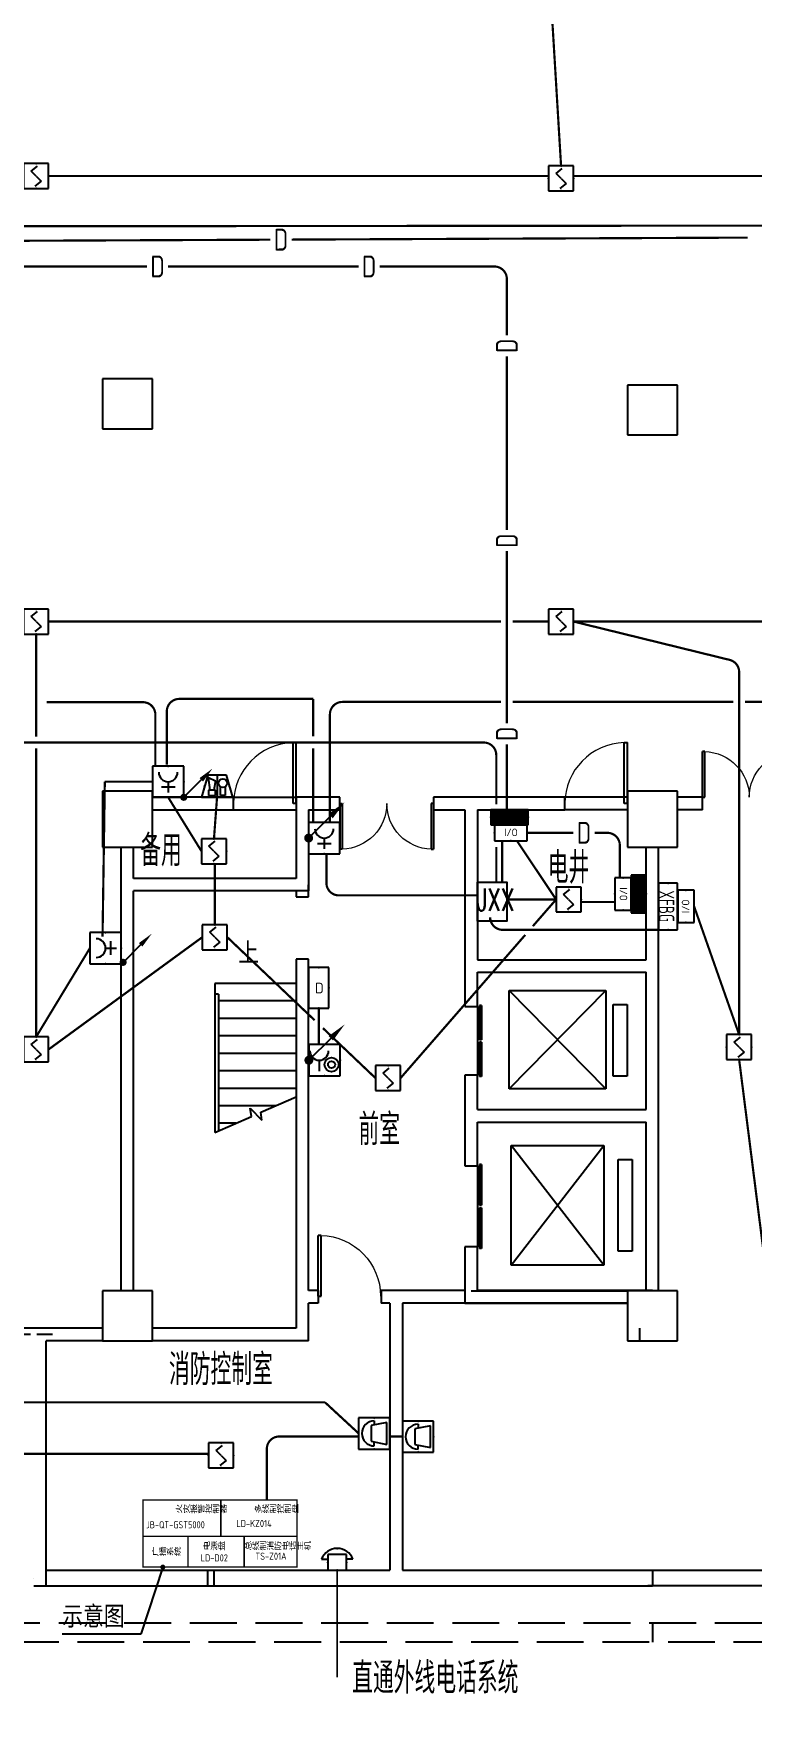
# Model space of a CAD drawing. Extents: x 2166032 to 5302137, y 581493 to 2416206.
# Drawn here: x 2607165 to 2618663, y 1257369 to 1284341 of the extents above; entities that cross this region are included whole.
import ezdxf
from ezdxf.enums import TextEntityAlignment as Align

# ---------------------------------------------------------------- set-up
doc = ezdxf.new("R2010")
doc.units = 0
doc.header["$LTSCALE"] = 1000
doc.header["$MEASUREMENT"] = 0
doc.linetypes.add('CENTER2', pattern=[1.1400000000000001, 0.75, -0.13, 0.13, -0.13])
doc.linetypes.add('DASH', pattern=[0.35, 0.25, -0.1])
for name, color, linetype in [('COLUMN', 2, 'Continuous'), ('DIM_SYMB', 3, 'Continuous'), ('DOTLN', 2, 'Continuous'), ('EQUIP-消防', 3, 'Continuous'), ('EQUIP-箱柜', 3, 'Continuous'), ('EQUIP-通讯', 3, 'Continuous'), ('LWIRE', 4, 'Continuous'), ('PUB_TEXT', 7, 'Continuous'), ('SIG_TEXT', 7, 'Continuous'), ('STAIR', 8, 'Continuous'), ('TEL_LEAD', 3, 'Continuous'), ('TEL_TEXT', 7, 'Continuous'), ('WALL', 8, 'Continuous'), ('WINDOW', 8, 'Continuous'), ('WIRE-控制', 4, 'TG_F'), ('WIRE-消防', 4, 'Continuous'), ('WIRE-照明', 1, 'Continuous'), ('WIRE-电源', 10, 'Continuous'), ('WIRE-电话', 4, 'CENTER2'), ('地沟', 8, 'Continuous')]:
    doc.layers.add(name, color=color, linetype=linetype)
doc.styles.add('_TCH_DIM', font='tssdeng.shx', dxfattribs={"bigfont": 'tssdchn.shx'})
doc.styles.add('_TCH_LABEL', font='!tssdeng.shx', dxfattribs={"bigfont": '!tssdchn.shx'})
doc.styles.add('_TEL_DIM', font='@tssdeng.shx', dxfattribs={"width": 0.8, "height": 3.5, "bigfont": '!tssdchn.shx'})
doc.styles.add('HZDX', font='ROMANS', dxfattribs={"bigfont": 'HZDX'})
doc.styles.get("Standard").update_dxf_attribs({"font": 'tssdeng.shx', "bigfont": 'tssdchn.shx'})
doc.styles.add('TG_LINETYPE', font='SIMPLEX', dxfattribs={"width": 0.8, "height": 3, "bigfont": 'HZTXT'})
doc.styles.add('TG_LINETYPE_THUND', font='SIMPLEX', dxfattribs={"width": 0.8, "height": 5.5, "bigfont": 'HZTXT'})
doc.styles.add('TSSD_REIN', font='tssdeng.shx', dxfattribs={"width": 0.7, "bigfont": 'tssdchn.shx'})
doc.linetypes.add('TG_F', pattern='A,2,-0.3,["F",TG_LINETYPE,S=0.1,R=0,X=-0.23,Y=-0.15],0', length=2.3)
doc.linetypes.add('TG_×', pattern='A,2,0,["×",TG_LINETYPE_THUND,S=0.1,R=0,X=-0.23,Y=-0.21],0', length=2)

# ---------------------------------------------------------------- blocks, each defined once
blk = doc.blocks.new('$DorLib2D$00000001')
for p, q in [((0.45, 0.9750000000000001), (0.5000000000000002, 0.9750000000000001)), ((0.45, 0), (0.45, 0.9750000000000001)), ((0.5, 0), (0.5, 0.9750000000000001)), ((0.5, 0), (0.45, 0))]:
    blk.add_line(p, q)
at = {"lineweight": 13}
blk.add_arc((0.475, 0), 0.975, 91.4692835813538, 180, dxfattribs=at)
blk = doc.blocks.new('*X38')
at = {"color": 0}
for p, q in [((-250, 32.84271247461896), (-82.84271247461896, 200)), ((-250, 68.19805153394634), (-118.1980515339463, 200)), ((-250, 103.5533905932737), (-153.5533905932737, 200)), ((-250, 138.9087296526011), (-188.9087296526011, 200)), ((-250, 174.2640687119285), (-224.2640687119285, 200)), ((-247.4873734152916, 0), (-47.48737341529158, 200)), ((-212.1320343559642, 0), (-12.13203435596424, 200)), ((-176.7766952966369, 0), (23.22330470336314, 200)), ((-141.4213562373095, 0), (58.57864376269053, 200)), ((-106.0660171779821, 0), (93.93398282201788, 200)), ((-70.71067811865474, 0), (129.2893218813453, 200)), ((-35.35533905932737, 0), (164.6446609406726, 200)), ((0, 0), (200, 200)), ((35.35533905932737, 0), (235.3553390593274, 200)), ((70.71067811865474, 0), (250, 179.2893218813453)), ((106.0660171779821, 0), (250, 143.9339828220179)), ((141.4213562373095, 0), (250, 108.5786437626905)), ((176.7766952966369, 0), (250, 73.22330470336315)), ((212.1320343559642, 0), (250, 37.86796564403577)), ((247.4873734152916, 0), (250, 2.512626584708425))]:
    blk.add_line(p, q, dxfattribs=at)
blk = doc.blocks.new('$equip$00001421')
for p, q in [((0.75, 0.5999999999985448), (-0.75, 0.5999999999985448)), ((-0.75, 0.5999999999985448), (-0.75, 0)), ((-0.75, 0), (0.75, 0)), ((0.75, 0), (0.75, 0.5999999999985448))]:
    blk.add_line(p, q)
at = {"const_width": 0.6000000000000001}
blk.add_lwpolyline([(-0.75, 0.2999999999992724), (0.75, 0.2999999999992724)], dxfattribs=at)
for p in [(-0.75, 0.2999999999992724), (0, 0.5999999999985448), (0, 0), (0.75, 0.2999999999992724)]:
    blk.add_point(p)
at = {"xscale": 0.00300000000061118, "yscale": 0.00300000000061118, "zscale": 0.003}
blk.add_blockref('*X38', (0, 0), dxfattribs=at)
at = {"style": '_TCH_LABEL', "flags": 9}
blk.add_attdef('A', (0, 0), '', height=2e-05, dxfattribs=at)
blk = doc.blocks.new('$equip$00001700')
for p, q in [((-0.5, 0.5), (-0.5, -0.5)), ((0.5, 0.5), (-0.5, 0.5)), ((-0.2000000000007276, 0.2000000000007276), (0.0499999999992724, 0.4000000000014552)), ((0, 0), (-0.2000000000007276, 0.2000000000007276)), ((0, 0), (0.2000000000007276, -0.2000000000007276)), ((0.5, -0.5), (0.5, 0.5)), ((-0.5, -0.5), (0.5, -0.5)), ((0.2000000000007276, -0.2000000000007276), (-0.0499999999992724, -0.4000000000014552))]:
    blk.add_line(p, q)
for p in [(-0.5, 0), (0, 0.5), (0.5, 0), (0, -0.5)]:
    blk.add_point(p)
at = {"flags": 1}
for tag, height, p in [('A', 2e-05, (0, 0)), ('B', 0.4, (0.750185953140317, -0.2038366661163309))]:
    blk.add_attdef(tag, text='', height=height, dxfattribs=at).set_placement(p, align=Align.MIDDLE_CENTER)
blk = doc.blocks.new('$equip$00001926')
for p, q in [((0.6500000000014552, 0.6500000000014552), (-0.6500000000014552, 0.6500000000014552)), ((-0.6500000000014552, 0.6500000000014552), (-0.6500000000014552, 0)), ((-0.6500000000014552, 0), (0.6500000000014552, 0)), ((0.6500000000014552, 0), (0.6500000000014552, 0.6500000000014552))]:
    blk.add_line(p, q)
for p in [(-0.6500000000014552, 0.3250000000007276), (0, 0.6500000000014552), (0, 0), (0.6500000000014552, 0.3250000000007276)]:
    blk.add_point(p)
at = {"color": 7, "style": '_TEL_DIM'}
blk.add_attdef('$TEXT$', text='', height=0.3, dxfattribs=at).set_placement((0.006237997877178714, 0.3429758970196417), align=Align.MIDDLE_CENTER)
at = {"color": 7, "style": '_TEL_DIM', "flags": 1}
blk.add_attdef('A', text='', height=2e-05, dxfattribs=at).set_placement((0, 0), align=Align.MIDDLE_CENTER)
blk = doc.blocks.new('$equip$00001943')
for p, q in [((-0.3000000000029104, 0.3500000000003638), (-0.5, -0.3500000000003638)), ((0.3000000000029104, 0.3500000000003638), (-0.3000000000029104, 0.3500000000003638)), ((-0.2198002911900403, -0.124442606987941), (-0.2698002911856747, 0.2755573930135142)), ((-0.2698002911856747, 0.2755573930135142), (-0.04980029119178653, 0.1755573930113314)), ((-0.04980029119178653, 0.1755573930113314), (-0.09980029118742095, -0.124442606987941)), ((0, 0.3500000000003638), (0, -0.3500000000003638)), ((0.5, -0.3500000000003638), (0.3000000000029104, 0.3500000000003638)), ((-0.5, -0.3500000000003638), (0.5, -0.3500000000003638)), ((-0.2698002911856747, -0.124442606987941), (-0.2698002911856747, -0.2944426069898327)), ((-0.04980029119178653, -0.124442606987941), (-0.2698002911856747, -0.124442606987941)), ((-0.2698002911856747, -0.2944426069898327), (-0.04980029119178653, -0.2944426069898327)), ((-0.04980029119178653, -0.2944426069898327), (-0.04980029119178653, -0.124442606987941)), ((0.1123692803666927, -0.2979365344381222), (0.1123692803666927, -0.01289839412311267)), ((0.2623692803754238, -0.2979365344381222), (0.1123692803666927, -0.2979365344381222)), ((0.2623692803754238, -0.01289839412311267), (0.2623692803754238, -0.2979365344381222))]:
    blk.add_line(p, q)
blk.add_circle((0.1873692803710583, 0.102063465563333), 0.1385381303650811)
for p in [(-0.4000000000014552, 0), (0, 0.3500000000003638), (0, -0.3500000000003638), (0.4035681836685399, -0.01248864284298179)]:
    blk.add_point(p)
at = {"layer": 'TEL_TEXT', "style": '_TEL_DIM', "flags": 1}
blk.add_attdef('A', text='', height=2e-05, dxfattribs=at).set_placement((0, 0), align=Align.MIDDLE_CENTER)
blk = doc.blocks.new('$equip$00001862')
for p, q in [((-0.5, 0.3499999999985448), (-0.2999999999992724, 0.3499999999985448)), ((0.2999999999992724, 0.5), (-0.2999999999992724, 0.5)), ((-0.2999999999992724, 0.5), (-0.2999999999992724, 0)), ((-0.2999999999992724, 0), (0.2999999999992724, 0)), ((0.2999999999992724, 0), (0.2999999999992724, 0.5)), ((0.5, 0.3499999999985448), (0.2999999999992724, 0.3499999999985448))]:
    blk.add_line(p, q)
blk.add_arc((0, 0.1678571428565192), 0.5321428571429636, 20.01595960292884, 159.9840403970711)
for p in [(0, 0.7000000000007276), (-0.2999999999992724, 0.25), (0, 0), (0.2999999999992724, 0.25)]:
    blk.add_point(p)
at = {"style": '_TCH_LABEL', "flags": 9}
blk.add_attdef('A', (0, 0), '', height=2e-05, dxfattribs=at)
blk = doc.blocks.new('$equip$00001712')
for p, q in [((-0.5, 1), (-0.5, 0)), ((0.5, 1), (-0.5, 1)), ((0.5, 0), (0.5, 1)), ((-0.5, 0), (0.5, 0)), ((-0.2185336870934407, 0.3306395092604362), (0.2221149462566245, 0.3306395092604362)), ((0, 0.5), (0, 0.1500000000014552))]:
    blk.add_line(p, q)
blk.add_arc((0, 0.7999999999992724), 0.3, 180, 0)
for p in [(0, 1), (-0.5, 0.5), (0, 0), (0.5, 0.5)]:
    blk.add_point(p)
at = {"flags": 1}
for tag, height, p in [('A', 2e-05, (0, 0)), ('B', 0.4, (0.7264723398748174, 0.3015601165698172))]:
    blk.add_attdef(tag, text='', height=height, dxfattribs=at).set_placement(p, align=Align.MIDDLE_CENTER)
blk = doc.blocks.new('$equip$00001711')
for p, q in [((-0.5, 1), (-0.5, 0)), ((0.5, 1), (-0.5, 1)), ((0.5, 0), (0.5, 1)), ((-0.5, 0), (0.5, 0)), ((-0.1694679645588621, 0.5), (-0.1694679645588621, 0.1500000000014552))]:
    blk.add_line(p, q)
for radius in [0.2257869255266924, 0.1128934627633425]:
    blk.add_circle((0.2267693821850116, 0.3601542088617862), radius)
blk.add_arc((-0.1694679645588621, 0.7999999999992724), 0.3, 180, 0)
for p in [(0, 1), (-0.5, 0.5), (0, 0), (0.5, 0.5)]:
    blk.add_point(p)
at = {"flags": 1}
for tag, height, p in [('A', 2e-05, (0, 0)), ('B', 0.4, (0.7594535754387834, 0.3090377141579665))]:
    blk.add_attdef(tag, text='', height=height, dxfattribs=at).set_placement(p, align=Align.MIDDLE_CENTER)
blk = doc.blocks.new('$equip$00001931')
for p, q in [((0.6500000000014552, 0.6500000000014552), (-0.6500000000014552, 0.6500000000014552)), ((-0.6500000000014552, 0.6500000000014552), (-0.6500000000014552, 0)), ((0.6500000000014552, 0), (0.6500000000014552, 0.6500000000014552)), ((-0.6500000000014552, 0), (0.6500000000014552, 0))]:
    blk.add_line(p, q)
for p in [(0, 0.6500000000014552), (-0.6500000000014552, 0.3250000000007276), (0, 0), (0.6500000000014552, 0.3250000000007276)]:
    blk.add_point(p)
at = {"color": 7, "style": '_TEL_DIM'}
blk.add_attdef('$TEXT$', text='', height=0.34, dxfattribs=at).set_placement((0.006237997877178714, 0.3429758970196417), align=Align.MIDDLE_CENTER)
at = {"color": 7, "style": '_TEL_DIM', "flags": 1}
blk.add_attdef('A', text='', height=2e-05, dxfattribs=at).set_placement((0, 0), align=Align.MIDDLE_CENTER)
blk = doc.blocks.new('$equip$00001714')
for p, q in [((0.5, 1), (-0.5, 1)), ((-0.5, 1), (-0.5, 0)), ((-0.25, 0.5999999999985448), (-0.3499999999985448, 0.09999999999854481)), ((0.25, 0.5999999999985448), (-0.25, 0.5999999999985448)), ((0.3499999999985448, 0.09999999999854481), (0.25, 0.5999999999985448)), ((0.5, 0), (0.5, 1)), ((-0.5, 0), (0.5, 0)), ((-0.4000000000014552, 0.5), (-0.2700000000040745, 0.5)), ((-0.3499999999985448, 0.09999999999854481), (0.3499999999985448, 0.09999999999854481)), ((0.4000000000014552, 0.5), (0.2700000000040745, 0.5))]:
    blk.add_line(p, q)
blk.add_arc((0, 0.5), 0.4, 0, 180)
for p in [(0, 1), (-0.5, 0.5), (0, 0), (0.5, 0.5)]:
    blk.add_point(p)
at = {"flags": 1}
for tag, height, p in [('A', 2e-05, (0, 0)), ('B', 0.4, (0.787607087610013, 0.3003721651421074))]:
    blk.add_attdef(tag, text='', height=height, dxfattribs=at).set_placement(p, align=Align.MIDDLE_CENTER)
blk = doc.blocks.new('$TelecSys$00000079')
for p, q in [((0.7000000000007276, 0.7000000000007276), (0, 0)), ((0.1041666666678793, 0.1041666666660603), (0.1041666666678793, 0.1041666666660603)), ((-0.1041666666678793, -0.1041666666660603), (-0.1041666666678793, -0.1041666666660603))]:
    blk.add_line(p, q)
at = {"const_width": 0.1425}
blk.add_lwpolyline([(-0.07125000000087311, 0, 1), (0.07125000000087311, 0, 1)], format="xyb", close=True, dxfattribs=at)
blk.add_solid([(0.6300000000010186, 0.7700000000004366), (0.7700000000004366, 0.6299999999991996), (1.150000000001455, 1.149999999999636)])
at = {"width": 0.8, "flags": 9}
blk.add_attdef('A', (0, 0), '', height=2e-05, dxfattribs=at)
blk = doc.blocks.new('$equip$00001413')
for p, q in [((0.75, 0.5999999999985448), (-0.75, 0.5999999999985448)), ((-0.75, 0.5999999999985448), (-0.75, 0)), ((0.75, 0), (0.75, 0.5999999999985448)), ((-0.75, 0), (0.75, 0))]:
    blk.add_line(p, q)
for p in [(0, 0.5999999999985448), (-0.75, 0.2999999999992724), (0, 0), (0.75, 0.2999999999992724)]:
    blk.add_point(p)
at = {"style": '_TCH_LABEL', "flags": 9}
blk.add_attdef('A', (0, 0), '', height=2e-05, dxfattribs=at)
blk = doc.blocks.new('$TCHSYS$LDOR22D')
for p, q in [((-0.5166666666663637, 0.8332552583810156), (-0.01666666666671013, 0.8332552583810156)), ((-0.5166666666663637, 0.8332552583810156), (-0.5166666666663637, 0.6666666666662593)), ((-0.01666666666671013, 0.8332552583810156), (-0.01666666666671013, 0.6666666666662593)), ((0.01666666666660888, 0.8332552583810156), (0.01666666666660888, 0.6666666666662593)), ((0.01666666666660888, 0.8332552583810156), (0.5166666666662572, 0.8332552583810156)), ((0.5166666666662572, 0.8332552583810156), (0.5166666666662572, 0.6666666666662593)), ((-0.5166666666663637, 0.6666666666662593), (-0.01666666666671013, 0.6666666666662593)), ((0.01666666666660888, 0.6666666666662593), (0.5166666666662572, 0.6666666666662593)), ((-0.5000000000000071, 0.4999999999999858), (0.5000000000000373, 0.4999999999999858))]:
    blk.add_line(p, q)
blk = doc.blocks.new('$DorLib2D$00000002')
for p, q in [((-0.5, -5.684341886080802e-17), (-0.5000000000000007, 0.4875)), ((-0.4750000000000007, 0.4875), (-0.5000000000000007, 0.4875)), ((-0.475, -2.842170943040401e-17), (-0.4750000000000007, 0.4875)), ((0.475, -2.842170943040401e-17), (0.4750000000000007, 0.4875)), ((0.4750000000000007, 0.4875), (0.5000000000000007, 0.4875)), ((0.5, -5.684341886080802e-17), (0.5000000000000007, 0.4875)), ((-0.5, -5.684341886080802e-17), (-0.475, -2.842170943040401e-17)), ((0.5, -5.684341886080802e-17), (0.475, -2.842170943040401e-17))]:
    blk.add_line(p, q)
at = {"lineweight": 13}
for centre, start, end in [((-0.4875, -4.263256414560601e-17), 0, 88.53071641864632), ((0.4875, -4.263256414560601e-17), 91.4692835813537, 180)]:
    blk.add_arc(centre, 0.4875, start, end, dxfattribs=at)

msp = doc.modelspace()

# ---------------------------------------------------------------- linework, layer by layer
msp.add_circle((2604640.48677554, 1020101.348548786), 438608.5182829647)
at = {"layer": 'COLUMN'}
for p, q in [((2609064.327399609, 1278815.461623304), (2608264.324347851, 1278815.461623304)), ((2608264.324347851, 1278815.461623304), (2608264.324347851, 1278015.462386244)), ((2609064.327399609, 1278015.462386244), (2609064.327399609, 1278815.461623304)), ((2617464.328925488, 1278715.462767678), (2616664.32587373, 1278715.462767678)), ((2616664.32587373, 1278715.462767678), (2616664.32587373, 1277916.783160222)), ((2617464.328925488, 1277916.783160222), (2617464.328925488, 1278715.462767678)), ((2608264.324347851, 1278015.462386244), (2609064.327399609, 1278015.462386244)), ((2616664.32587373, 1277916.783160222), (2617464.328925488, 1277916.783160222)), ((2609064.33083244, 1272215.461241834), (2608264.327780683, 1272215.461241834)), ((2608264.327780683, 1272215.461241834), (2608264.327780683, 1271315.462004774)), ((2609064.33083244, 1271315.462004774), (2609064.33083244, 1272215.461241834)), ((2617464.332358319, 1272215.447022642), (2616664.329306561, 1272215.447022642)), ((2616664.329306561, 1272215.447022642), (2616664.329306561, 1271315.447785582)), ((2617464.332358319, 1271315.447785582), (2617464.332358319, 1272215.447022642)), ((2608264.327780683, 1271315.462004774), (2609064.33083244, 1271315.462004774)), ((2616664.329306561, 1271315.447785582), (2617464.332358319, 1271315.447785582)), ((2609064.333884198, 1264215.462767669), (2608264.330832826, 1264215.462767669)), ((2608264.330832826, 1264215.462767669), (2608264.330832826, 1263415.46276773)), ((2609064.333884198, 1263415.46276773), (2609064.333884198, 1264215.462767669)), ((2617464.333884198, 1264215.462004774), (2616664.33083244, 1264215.462004774)), ((2616664.33083244, 1264215.462004774), (2616664.33083244, 1263415.462767679)), ((2617464.333884198, 1263415.462767679), (2617464.333884198, 1264215.462004774)), ((2608264.330832826, 1263415.46276773), (2609064.333884198, 1263415.46276773)), ((2616664.33083244, 1263415.462767679), (2617464.333884198, 1263415.462767679))]:
    msp.add_line(p, q, dxfattribs=at)
at = {"layer": 'DIM_SYMB'}
msp.add_lwpolyline([(2610803.277003922, 1269685.5836939, 0, 0, 0), (2610803.277003918, 1268198.317702417, 80.00000000000001, 0, 0), (2610803.277003917, 1267898.317702417, 0, 0, 0)], format="xyseb", dxfattribs=at)
at = {"layer": 'DOTLN', "linetype": 'Continuous', "const_width": 22.75}
for points in [[(2608914.366733363, 1260866.013169612), (2608914.366733363, 1260284.196015834), (2610158.930359239, 1260284.196015834), (2610158.930359239, 1260866.013169612)], [(2610158.930359239, 1260866.013169612), (2610158.930359239, 1260284.196015834), (2611377.676998845, 1260284.196015834), (2611377.676998845, 1260866.013169612)]]:
    msp.add_lwpolyline(points, close=True, dxfattribs=at)
for points in [[(2610158.930359239, 1260284.196015834), (2608914.366733363, 1260284.196015834), (2608914.366733363, 1259790.461241883), (2610431.139035728, 1259790.461241883)], [(2609635.493381539, 1260284.196015834), (2609635.493381539, 1259790.461241883)], [(2610431.139035728, 1259790.461241883), (2611377.676998845, 1259790.461241883), (2611377.676998845, 1260284.196015834), (2610158.930359239, 1260284.196015834)], [(2610532.628052549, 1260284.196015834), (2610532.628052549, 1259790.461241883)]]:
    msp.add_lwpolyline(points, dxfattribs=at)
at = {"layer": 'STAIR'}
for p, q in [((2610064.330832849, 1269135.462767683), (2610064.330832843, 1268965.462768555)), ((2611364.330832849, 1269135.462767683), (2610064.330832849, 1269135.462767683)), ((2611364.330832849, 1269135.462767683), (2611364.330832843, 1267321.908764045)), ((2610064.330832843, 1268965.462768555), (2610064.330832815, 1268685.462768555)), ((2610064.330832849, 1268965.462767683), (2610064.330832866, 1266749.0167708)), ((2610124.330832849, 1268965.462767683), (2610064.330832849, 1268965.462767683)), ((2610124.330832849, 1268965.462767683), (2610124.330832866, 1266775.457939743)), ((2611364.330832849, 1268855.462767683), (2610124.330832877, 1268855.462767428)), ((2614770.131614944, 1267448.406042581), (2614770.131614943, 1269023.406042588)), ((2614770.131614943, 1269023.406042588), (2616320.131614943, 1269023.406042588)), ((2616320.131614944, 1267448.406042581), (2614770.131614943, 1269023.406042588)), ((2614770.131614944, 1267448.406042581), (2616320.131614943, 1269023.406042588)), ((2616320.131614943, 1269023.406042588), (2616320.131614944, 1267448.406042581)), ((2616435.486219502, 1267648.406042581), (2616435.486219501, 1268798.406042588)), ((2616435.486219504, 1268798.406042593), (2616660.48621951, 1268798.406042593)), ((2616660.48621951, 1268798.406042593), (2616660.48621951, 1267648.406042586)), ((2610064.330832815, 1268685.462768555), (2610064.330832843, 1267185.371428571)), ((2611364.330832849, 1268575.462767683), (2610124.330832879, 1268575.462767804)), ((2611364.330832849, 1268295.462767683), (2610124.330832881, 1268295.462767804)), ((2611364.330832849, 1268015.462767683), (2610124.330832883, 1268015.462767804)), ((2611364.330832849, 1267735.462767683), (2610124.330832886, 1267735.462767428)), ((2611364.330832849, 1267455.462767683), (2610124.330832887, 1267455.462767428)), ((2616320.131614944, 1267448.406042581), (2614770.131614944, 1267448.406042581)), ((2616660.48621951, 1267648.406042586), (2616435.486219504, 1267648.406042586)), ((2610064.330832843, 1267185.371428571), (2610064.330832711, 1266749.016771066)), ((2611032.017242312, 1267175.462767552), (2610124.33083289, 1267175.462767803)), ((2610796.539606781, 1267071.691035685), (2611364.330832849, 1267321.908764574)), ((2610064.330832849, 1266749.016770792), (2610650.38375655, 1267007.282176884)), ((2610396.644424092, 1266895.462767932), (2610124.330832892, 1266895.462767803)), ((2610650.38375655, 1267007.282176884), (2610629.771598393, 1267140.699338647)), ((2610629.771598393, 1267140.699338647), (2610815.879561302, 1266946.508533666)), ((2610815.879561302, 1266946.508533666), (2610796.539606781, 1267071.691035685)), ((2614804.830832838, 1264626.125278308), (2614804.830832837, 1266539.065531658)), ((2614804.830832837, 1266539.065531658), (2616289.330832837, 1266539.065531658)), ((2616289.330832838, 1264626.125278308), (2614804.830832837, 1266539.065531658)), ((2614804.830832838, 1264626.125278308), (2616289.330832837, 1266539.065531658)), ((2616289.330832837, 1266539.065531658), (2616289.330832838, 1264626.125278308)), ((2616514.330832832, 1264851.125278308), (2616514.330832831, 1266314.065531658)), ((2616514.330832831, 1266314.065531658), (2616739.330832838, 1266314.065531658)), ((2616739.330832838, 1266314.065531658), (2616739.330832838, 1264851.125278308)), ((2616739.330832838, 1264851.125278308), (2616514.330832832, 1264851.125278308)), ((2616289.330832838, 1264626.125278308), (2614804.830832838, 1264626.125278308))]:
    msp.add_line(p, q, dxfattribs=at)
at = {"layer": 'TEL_LEAD'}
for p, q in [((2609230.587116148, 1259790.461241884), (2608881.398989868, 1258714.719010925)), ((2608881.398989868, 1258714.719010925), (2607621.246274049, 1258714.719010925))]:
    msp.add_line(p, q, dxfattribs=at)
at = {"layer": 'TEL_LEAD', "const_width": 40}
msp.add_lwpolyline([(2609236.761990124, 1259809.484147324, 1), (2609224.412242172, 1259771.438336444, 1)], format="xyb", close=True, dxfattribs=at)
at = {"layer": 'WALL'}
for p, q in [((2610364.33083313, 1272115.462767642), (2609064.330832257, 1272115.462767618)), ((2610364.33083313, 1271915.462767677), (2610364.33083313, 1272115.462767642)), ((2611464.330832835, 1272115.462767678), (2611364.33083252, 1272115.462767641)), ((2611364.33083252, 1272115.462767641), (2611364.33083252, 1271915.462767677)), ((2612064.33083278, 1272115.462767724), (2611464.330832836, 1272115.462767684)), ((2612064.330832779, 1271915.462767702), (2612064.33083278, 1272115.462767724)), ((2614164.330832426, 1272115.462767681), (2613564.33083278, 1272115.462767723)), ((2613564.33083278, 1272115.462767723), (2613564.330832779, 1271915.4627677)), ((2615664.32930629, 1272115.462767623), (2614164.330832426, 1272115.462767681)), ((2615664.32930629, 1271915.462767508), (2615664.32930629, 1272115.462767623)), ((2617864.281828271, 1272115.462767677), (2617464.332358409, 1272115.462767511)), ((2617864.28182827, 1271915.462767677), (2617864.281828271, 1272115.462767677)), ((2609064.330832257, 1271915.462767564), (2610364.33083313, 1271915.462767677)), ((2611364.330833104, 1271915.462767683), (2611364.330833104, 1270815.62771984)), ((2611564.330832568, 1271915.462767695), (2611564.330832568, 1270615.62756058)), ((2611564.330832568, 1271915.462767695), (2612064.330832779, 1271915.462767702)), ((2613564.330832779, 1271915.4627677), (2614064.330832468, 1271915.462767692)), ((2614064.330832468, 1271915.462767692), (2614064.330832429, 1269415.462004794)), ((2614264.330832573, 1271915.462767626), (2614264.330832577, 1269515.462004779)), ((2614264.330832573, 1271915.462767626), (2615664.32930629, 1271915.462767508)), ((2617864.28182827, 1271915.462767677), (2617464.332358409, 1271915.462767904)), ((2608564.330832835, 1270715.629867404), (2608564.330833219, 1271315.462004616)), ((2608764.330832729, 1270815.629787944), (2608764.330833127, 1271315.462004616)), ((2616964.330832722, 1269515.462004779), (2616964.330832946, 1271315.44778531)), ((2617164.330832717, 1269415.462004789), (2617164.33083298, 1271315.44778531)), ((2608564.330832847, 1264215.462767112), (2608564.330832835, 1270715.629867404)), ((2611364.330833104, 1270815.62771984), (2608764.330832729, 1270815.629787944)), ((2611564.330832832, 1270524.302144513), (2611564.330832835, 1270715.627640215)), ((2608764.330832824, 1264215.462767112), (2608764.330832844, 1270615.629787769)), ((2611564.330832568, 1270615.62756058), (2608764.330832844, 1270615.629787769)), ((2611364.33083284, 1270615.627719745), (2611364.330832846, 1270524.302144513)), ((2611364.330832846, 1270524.302144513), (2611564.330832832, 1270524.302144513)), ((2611564.330832832, 1269524.302144513), (2611364.330832846, 1269524.302144513)), ((2611364.330832846, 1269524.302144513), (2611364.33083284, 1263615.462767693)), ((2611564.330832836, 1264217.159615249), (2611564.330832832, 1269524.302144513)), ((2614064.330832429, 1269415.462004794), (2614064.330832432, 1268765.462005297)), ((2614264.330832577, 1269515.462004779), (2616964.330832722, 1269515.462004779)), ((2614264.330832431, 1269315.462004799), (2616964.33083285, 1269315.462004799)), ((2614264.330832266, 1268765.462005298), (2614264.330832431, 1269315.462004799)), ((2616964.330832742, 1267115.462004692), (2616964.33083285, 1269315.462004799)), ((2617164.330832599, 1267015.462004772), (2617164.330832717, 1269415.462004789)), ((2614064.330832432, 1268765.462005297), (2614264.330832266, 1268765.462005298)), ((2614264.330832268, 1267665.462004687), (2614064.330832434, 1267665.462004687)), ((2614064.330832434, 1267665.462004687), (2614064.330832433, 1267015.462004777)), ((2614264.330832434, 1267115.462004692), (2614264.330832268, 1267665.462004687)), ((2614064.330832433, 1267015.462004777), (2614064.330832434, 1266215.462004386)), ((2614264.330832434, 1267115.462004692), (2616964.330832742, 1267115.462004692)), ((2614264.330832491, 1266915.462004719), (2616964.330832632, 1266915.462004719)), ((2614264.330832433, 1266215.462004386), (2614264.330832491, 1266915.462004719)), ((2616964.330832416, 1264215.462004616), (2616964.330832632, 1266915.462004719)), ((2617164.330832573, 1264215.462004616), (2617164.330832599, 1267015.462004772)), ((2614064.330832434, 1266215.462004386), (2614264.330832433, 1266215.462004386)), ((2614264.330832435, 1264915.462004997), (2614064.330832461, 1264915.462004996)), ((2614064.330832461, 1264915.462004996), (2614064.330832495, 1264015.46200484)), ((2614264.330832495, 1264217.159615262), (2614264.330832435, 1264915.462004997)), ((2611714.532562711, 1264217.159615253), (2611564.330832836, 1264217.159615249)), ((2611714.532562711, 1264217.159615253), (2611714.532562711, 1264017.159615249)), ((2613064.330832835, 1264217.15961525), (2612724.45853117, 1264217.159615253)), ((2612724.45853117, 1264217.159615253), (2612724.45853117, 1264017.159615249)), ((2614064.330832417, 1264217.159615274), (2613064.330832835, 1264217.159615249)), ((2614074.256801294, 1264217.15961525), (2613720.137379127, 1264217.15961525)), ((2614164.330832441, 1264215.462004777), (2616664.330832579, 1264215.462004812)), ((2617064.330832835, 1264217.159615249), (2614264.330832495, 1264217.159615262)), ((2611714.532562711, 1264017.159615249), (2611564.330832837, 1264017.159615249)), ((2611564.330832837, 1263415.462767688), (2611564.330832837, 1264017.159615249)), ((2612864.330832835, 1264017.159615249), (2612724.45853117, 1264017.159615249)), ((2612864.330832835, 1264017.159615249), (2612864.330832788, 1263615.462767667)), ((2613064.330832835, 1264017.159615249), (2613064.330832835, 1263515.462767682)), ((2614164.330832437, 1264017.159615249), (2613064.330832835, 1264017.159615249)), ((2614064.330832495, 1264015.46200484), (2616664.330832579, 1264015.462004818)), ((2616664.330832579, 1264017.159615289), (2614164.330832437, 1264017.159615249)), ((2607264.330832835, 1263615.462767686), (2606764.33083313, 1263615.46276773)), ((2608264.330833189, 1263615.462767746), (2607264.330832835, 1263615.462767686)), ((2607364.330832826, 1259490.462768555), (2607364.330832826, 1263415.462767717)), ((2608264.33083319, 1263415.462767846), (2607364.330832826, 1263415.462767717)), ((2611364.33083284, 1263615.462767687), (2609064.333884197, 1263615.462767672)), ((2611564.330832837, 1263415.462767688), (2609064.333884197, 1263415.462767702)), ((2612864.330832788, 1263615.462767667), (2612864.330832839, 1259740.462767679)), ((2613064.330832835, 1263515.462767682), (2613064.330832836, 1259740.462767683)), ((2607165.708979793, 1259615.477963828), (2607165.72113672, 1259614.375446261)), ((2607364.330832825, 1259740.462767671), (2612864.330832839, 1259740.462767666)), ((2609945.040338033, 1259740.462767718), (2610045.040338033, 1259740.462767718)), ((2609945.040338033, 1259740.462767718), (2609945.040338033, 1259490.462767718)), ((2610045.040338033, 1259740.462767718), (2610045.040338033, 1259490.462767718)), ((2613064.330832836, 1259740.462767669), (2617064.330832835, 1259740.462767666)), ((2617064.330832835, 1259740.462767666), (2617064.330832835, 1259490.462767666)), ((2607164.330832835, 1259490.462767668), (2607364.330832826, 1259490.462768555)), ((2607264.330832835, 1259490.462767668), (2617064.330832835, 1259490.462767666)), ((2609945.040338033, 1259490.462767718), (2610045.040338033, 1259490.462767718))]:
    msp.add_line(p, q, dxfattribs=at)
at = {"layer": 'WALL', "color": 1}
msp.add_lwpolyline([(2614263.330832405, 1270755.684497203), (2614736.551215599, 1270755.684497203), (2614736.551215599, 1270133.405620378), (2614263.330832405, 1270133.405620378)], close=True, dxfattribs=at)
at = {"layer": 'WALL'}
for points in [[(2625564.330832831, 1263415.462767687), (2625564.330832854, 1259490.462767633), (2616989.33083283, 1259490.462767666)], [(2617064.330832835, 1259740.462767666), (2625014.281649641, 1259740.464293545)]]:
    msp.add_lwpolyline(points, dxfattribs=at)
at = {"layer": 'WINDOW'}
for p, q in [((2610364.330832853, 1272115.462767678), (2611364.330832853, 1272115.462767678)), ((2616664.329306562, 1272115.462767678), (2615664.329306562, 1272115.46276768)), ((2610364.330832853, 1271915.462767678), (2611364.330832853, 1271915.462767678)), ((2616664.329306562, 1271915.462767678), (2615664.329306562, 1271915.46276768))]:
    msp.add_line(p, q, dxfattribs=at)
at = {"layer": 'WINDOW', "linetype": 'DASH'}
for p, q in [((2607464.330832822, 1263515.462767686), (2601464.330832822, 1263515.462767686)), ((2616864.330832842, 1263415.462767682), (2616864.330832842, 1263615.462767682))]:
    msp.add_line(p, q, dxfattribs=at)
at = {"layer": 'WIRE-控制', "linetype": 'TG_×', "const_width": 35}
for points in [[(2607373.316503731, 1273638.385504693), (2608911.680893006, 1273638.385504693, -0.4142135623730951), (2609111.680893006, 1273438.385504693), (2609111.680893006, 1272615.46353311)], [(2609294.791627336, 1272637.799664324), (2609294.791627336, 1273490.780723098, -0.4142135623730951), (2609494.791627336, 1273690.780723098), (2611637.467928288, 1273690.780723098)], [(2611904.279338185, 1271712.798085228), (2611904.279338185, 1273442.499815504, -0.4142135623730951), (2612104.279338185, 1273642.499815504), (2614643.498346009, 1273642.499815504)], [(2611848.478832352, 1271212.798085228), (2611848.478832352, 1270744.572528352, 0.4142135623730951), (2612048.478832352, 1270544.572528352), (2614263.330832405, 1270544.572528352)]]:
    msp.add_lwpolyline(points, format="xyb", dxfattribs=at)
for points in [[(2611637.467928288, 1273091.163251968), (2611637.467928288, 1273690.780723098)], [(2614828.498346009, 1273642.499815504), (2618360.08884752, 1273642.499815504)], [(2618545.08884752, 1273642.499815504), (2628899.47652148, 1273642.499815504)], [(2611637.467928471, 1271712.798085228), (2611637.467928471, 1272899.869540658)], [(2608266.27064997, 1269883.95375754), (2608302.757361397, 1272365.46353311)], [(2608302.757361397, 1272365.46353311), (2609066.395931544, 1272365.46353311)]]:
    msp.add_lwpolyline(points, dxfattribs=at)
at = {"layer": 'WIRE-控制', "linetype": 'TG_F', "const_width": 35}
msp.add_lwpolyline([(2614469.351128894, 1270133.405620378), (2614469.351128894, 1270192.950554043, 0.4142135623730951), (2614669.351128894, 1269992.950554043), (2617164.330832736, 1269992.950554043)], format="xyb", dxfattribs=at)
at = {"layer": 'WIRE-消防', "linetype": 'Continuous', "const_width": 35}
for points in [[(2615232.349103002, 1288371.582110335), (2615603.071446152, 1282224.5117861)], [(2607403.071446152, 1282062.164454118), (2615403.071446152, 1282062.164454118)], [(2615803.071446152, 1282062.164454118), (2623703.071446152, 1282062.164454118)], [(2607203.071446152, 1274729.633865992), (2607203.071446152, 1273084.869540654)], [(2614643.498346079, 1274929.633865992), (2607403.071446152, 1274929.633865992)], [(2615403.071446152, 1274929.633865992), (2614828.498346079, 1274929.633865992)], [(2623703.071446152, 1274929.001897558), (2615803.071446152, 1274929.001897558)], [(2607203.071446152, 1272899.869540654), (2607203.071446152, 1272384.629141647)], [(2607203.071446152, 1272384.629141647), (2607203.071446152, 1268278.531810421)], [(2609316.395931544, 1272115.46353311), (2609849.448724206, 1271252.246879102)], [(2610098.551215622, 1272117.129141622), (2610049.448724206, 1271452.246879102)], [(2614898.515585051, 1271416.42712543), (2615523.339913603, 1270479.116868306)], [(2610061.985557492, 1270075.454720365), (2610061.985557492, 1271052.246879102)], [(2614736.551215599, 1270479.116868306), (2615523.339913603, 1270479.116868306)], [(2615151.275103674, 1270051.635517174), (2615523.339913603, 1270479.116868306)], [(2615923.339913603, 1270438.428806507), (2616464.330832763, 1270438.428806507)], [(2617731.899879224, 1270368.202631742), (2618452.588847526, 1268315.616327226)], [(2607403.071446152, 1268078.531810421), (2609861.985557492, 1269875.454720365)], [(2610261.985557492, 1269875.454720365), (2611660.028798648, 1268545.534222638)], [(2613034.007301813, 1267619.014972323), (2615029.908723709, 1269912.192434396)], [(2607203.071446152, 1268278.531810421), (2608064.330832661, 1269700.228319556)], [(2611792.233646854, 1268419.771347534), (2612634.007301813, 1267619.014972323)], [(2619189.304116503, 1262103.812292324), (2618452.588847526, 1267915.616327226)], [(2603961.476514522, 1261602.963362612), (2609964.330854743, 1261602.963362612)]]:
    msp.add_lwpolyline(points, dxfattribs=at)
msp.add_lwpolyline([(2618452.588847526, 1268315.616327226), (2618452.588847526, 1274121.037111454, 0.3452659046890748), (2618300.322007433, 1274315.257464263), (2615803.071446152, 1274929.001897558)], format="xyb", dxfattribs=at)
at = {"layer": 'WIRE-消防', "color": 4, "linetype": 'Continuous', "const_width": 35}
msp.add_lwpolyline([(2611726.830832836, 1268739.183509411), (2611726.830832836, 1268155.183509412)], dxfattribs=at)
at = {"layer": 'WIRE-照明', "linetype": 'Continuous', "const_width": 25}
msp.add_lwpolyline([(2612021.052040907, 1259740.46276768), (2612021.052040907, 1258026.181983628)], dxfattribs=at)
at = {"layer": 'WIRE-电源', "linetype": 'Continuous', "const_width": 35}
for points in [[(2604793.841416915, 1281016.312652985), (2610953.237389345, 1281043.14201759)], [(2611290.670085678, 1281044.61182159), (2618591.441310572, 1281076.412838113)], [(2608977.973972273, 1280613.893941723), (2604936.510311441, 1280613.893941723)], [(2612363.089324797, 1280613.893941723), (2609315.409869709, 1280613.893941723)], [(2614735.998346069, 1276394.236154197), (2614735.998346069, 1279175.534730083)], [(2614735.998346069, 1273300.451325051), (2614735.998346069, 1276056.800256761)], [(2614735.998346069, 1271915.462767654), (2614735.998346069, 1272963.015427615)], [(2615058.544728493, 1271546.42712543), (2615801.406833553, 1271546.42712543)], [(2614661.047756562, 1270755.684497203), (2614661.047756562, 1271416.42712543)]]:
    msp.add_lwpolyline(points, dxfattribs=at)
for points in [[(2614735.998346069, 1279512.970627519), (2614735.998346069, 1280413.893941723, 0.4142135623730951), (2614535.998346069, 1280613.893941723), (2612700.525222233, 1280613.893941723)], [(2616138.842730989, 1271546.42712543), (2616343.200319392, 1271546.42712543, -0.4142135623730951), (2616543.200319392, 1271346.42712543), (2616543.200319392, 1270827.834524599)]]:
    msp.add_lwpolyline(points, format="xyb", dxfattribs=at)
at = {"layer": 'WIRE-电话', "linetype": 'CENTER2', "const_width": 35}
for points in [[(2604793.841416915, 1281256.312652985), (2627003.549425628, 1281275.554664151)], [(2614566.292719358, 1270755.684497203), (2614566.292719358, 1271318.190031223)], [(2600858.622152924, 1262428.681983578), (2611825.197180622, 1262428.681983578)], [(2611825.197180622, 1262428.681983578), (2612364.330832814, 1261930.181983615)], [(2612864.330832814, 1261881.63691912), (2613064.332450149, 1261881.63691912)]]:
    msp.add_lwpolyline(points, dxfattribs=at)
for points in [[(2614566.292719358, 1272003.241283339), (2614566.292719358, 1272792.369540665, 0.4142135623730951), (2614366.292719358, 1272992.369540665), (2604284.079268184, 1272992.369540665, 0.4142135623730951), (2604084.079268184, 1272792.369540665), (2604084.079268184, 1269409.683509412)], [(2612364.330832814, 1261881.63691912), (2611094.674651943, 1261881.63691912, 0.4142135623730951), (2610894.674651943, 1261681.63691912), (2610894.674651943, 1260866.013169599)]]:
    msp.add_lwpolyline(points, format="xyb", dxfattribs=at)
at = {"layer": '地沟', "linetype": 'DASH', "ltscale": 3}
for p, q in [((2626164.330832816, 1258890.462767633), (2564364.330881576, 1258890.462767633)), ((2617064.330832441, 1258890.462767633), (2617064.330832441, 1258590.462767633)), ((2626464.330832814, 1258590.462767633), (2596764.330857196, 1258590.462767633))]:
    msp.add_line(p, q, dxfattribs=at)

# ---------------------------------------------------------------- block references
at = {"layer": 'EQUIP-消防'}
for name, p, xscale, yscale, zscale in [('$equip$00001700', (2607203.071446152, 1282062.164454118), 400, 400, 400), ('$equip$00001700', (2615603.071446152, 1282024.5117861), 400, 400, 400), ('$equip$00001700', (2607203.071446152, 1274929.633865992), 400, 400, 400), ('$equip$00001700', (2615603.071446152, 1274929.633865992), 400, 400, 400), ('$equip$00001712', (2609316.395931544, 1272115.46353311), 500, 500, 500), ('$equip$00001712', (2611814.3308329, 1271212.798085228), 500, 500, 500), ('$equip$00001700', (2610049.448724206, 1271252.246879102), 400, 400, 400), ('$equip$00001700', (2615723.339913603, 1270479.116868306), 400, 400, 400), ('$equip$00001700', (2610061.985557492, 1269875.454720365), 400, 400, 400), ('$equip$00001700', (2607203.071446152, 1268078.531810421), 400, 400, 400), ('$equip$00001700', (2618452.588847526, 1268115.616327226), 400, 400, 400), ('$equip$00001711', (2611817.551215622, 1267655.183509412), 500, 500, 500), ('$equip$00001700', (2612834.007301813, 1267619.014972323), 400, 400, 400), ('$equip$00001700', (2610164.330854743, 1261577.963239734), 400, 400, 400)]:
    msp.add_blockref(name, p, dxfattribs=dict(at, xscale=xscale, yscale=yscale, zscale=zscale))
at = {"layer": 'EQUIP-消防', "color": 6, "xscale": 500, "yscale": 500, "zscale": 500}
msp.add_blockref('$equip$00001943', (2610098.551215622, 1272292.129141622), dxfattribs=at)
at = {"layer": 'EQUIP-消防', "xscale": 400, "yscale": 400, "zscale": 400}
msp.add_blockref('$equip$00001926', (2614798.544728492, 1271416.42712543), dxfattribs=at).add_auto_attribs({'$TEXT$': 'I/O'})
for p, rotation in [((2616464.330832763, 1270567.834524598), 270), ((2617731.899879224, 1270368.202631742), 90)]:
    msp.add_blockref('$equip$00001926', p, dxfattribs=dict(at, rotation=rotation)).add_auto_attribs({'$TEXT$': 'I/O'})
at = {"layer": 'EQUIP-消防', "xscale": 500, "yscale": 500, "zscale": 500, "rotation": 90}
for name, p in [('$equip$00001712', (2608564.330832661, 1269700.228319556)), ('$equip$00001714', (2612864.330832814, 1261930.181983615)), ('$equip$00001714', (2613564.332450149, 1261877.963212527))]:
    msp.add_blockref(name, p, dxfattribs=at)
at = {"layer": 'EQUIP-消防'}
ref = msp.add_blockref('$equip$00001931', (2611564.330832835, 1269064.183509412), dxfattribs=dict(at, xscale=500, yscale=500, zscale=500, rotation=270))
ref.add_attrib('$TEXT$', 'D', dxfattribs={"layer": '0', "color": 7, "height": 170, "style": '_TEL_DIM'}).set_placement((2611735.818781345, 1269061.064510474), align=Align.MIDDLE_CENTER)
at = {"layer": 'EQUIP-箱柜', "xscale": 400, "yscale": 400, "zscale": 400}
for p, rotation in [((2614778.424753757, 1271915.462768464), 180), ((2616964.330832763, 1270567.834524598), 90)]:
    msp.add_blockref('$equip$00001421', p, dxfattribs=dict(at, rotation=rotation))
at = {"layer": 'EQUIP-箱柜', "color": 1, "xscale": 500, "yscale": 500, "zscale": 500, "rotation": 269.9999999971719}
msp.add_blockref('$equip$00001413', (2617164.330832754, 1270367.950554043), dxfattribs=at)
at = {"layer": 'EQUIP-通讯', "xscale": 500, "yscale": 500, "zscale": 500, "rotation": 359.9999999999733}
msp.add_blockref('$equip$00001862', (2612021.052040908, 1259740.462767667), dxfattribs=at)
at = {"layer": 'LWIRE'}
for p, xscale, yscale, zscale in [((2609566.395931544, 1272115.462767771), 400, 400, 400), ((2611564.3308329, 1271462.798085228), 500, 500, 500), ((2608595.21232844, 1269472.991355392), 400, 400, 400), ((2611567.551215622, 1267905.183509412), 500, 500, 500)]:
    msp.add_blockref('$TelecSys$00000079', p, dxfattribs=dict(at, xscale=xscale, yscale=yscale, zscale=zscale))
at = {"layer": 'WALL', "color": 2, "xscale": -1500, "yscale": 1500, "zscale": 100, "rotation": 2.699805056971186e-11}
msp.add_blockref('$DorLib2D$00000002', (2618614.28182827, 1272115.770649642), dxfattribs=at)
at = {"layer": 'WINDOW', "xscale": 1000, "yscale": 1000, "zscale": 1000}
msp.add_blockref('$DorLib2D$00000001', (2610864.330832853, 1272015.462767678), dxfattribs=at)
at = {"layer": 'WINDOW'}
for name, p, xscale, yscale, zscale, rotation in [('$DorLib2D$00000001', (2616164.329306562, 1272015.462767679), -1000, -1000, -1000, 179.999999999931), ('$DorLib2D$00000002', (2612814.330832623, 1272015.462767683), -1500, 1500, -1500, 179.9999999999358), ('$TCHSYS$LDOR22D', (2614164.330832431, 1268215.462004774), 1100, 200, 1100, 270.000000000089), ('$TCHSYS$LDOR22D', (2614164.330832435, 1265565.462004707), 1300, 200, 1300, 270.0000000000736), ('$DorLib2D$00000001', (2612214.532562711, 1264125.466790396), 1000, -1000, 1000, 180)]:
    msp.add_blockref(name, p, dxfattribs=dict(at, xscale=xscale, yscale=yscale, zscale=zscale, rotation=rotation))

# ---------------------------------------------------------------- texts
at = {"style": 'HZDX', "width": 0.7}
msp.add_text('JXX', height=360, dxfattribs=at).set_placement((2614252.33083142, 1270296.183855704))
at = {"layer": 'PUB_TEXT', "style": 'TSSD_REIN', "width": 0.7}
for s, p in [('备用', (2608869.195769054, 1271012.870126907)), ('电井', (2615389.602421133, 1270737.026827365)), ('前室', (2612360.990831477, 1266547.038169307)), ('消防控制室', (2609328.853713074, 1262703.371829895)), ('直通外线电话系统', (2612260.749367864, 1257763.771044865))]:
    msp.add_text(s, height=500, dxfattribs=at).set_placement(p)
at = {"layer": 'PUB_TEXT', "style": '_TCH_DIM'}
msp.add_text('上', height=350, dxfattribs=at).set_placement((2610436.150683541, 1269445.393518774))
at = {"layer": 'SIG_TEXT', "style": '_TEL_DIM', "width": 0.8}
for rotation, p in [(0.2495698675426678, (2611121.953737511, 1281043.87691959)), (90, (2614735.998346069, 1279344.252678801)), (90, (2614735.998346069, 1276225.518205479)), (90, (2614735.998346069, 1273131.733376333))]:
    msp.add_text('D', height=350, rotation=rotation, dxfattribs=at).set_placement(p, align=Align.MIDDLE_CENTER)
for p in [(2609146.691920991, 1280613.893941723), (2612531.807273515, 1280613.893941723), (2615970.124782271, 1271546.42712543)]:
    msp.add_text('D', height=350, dxfattribs=at).set_placement(p, align=Align.MIDDLE_CENTER)
at = {"layer": 'TEL_TEXT', "style": '_TEL_DIM', "width": 0.6400000000000001}
msp.add_text('XFBG', height=250, rotation=270, dxfattribs=at).set_placement((2617164.332267581, 1270624.66151869))
at = {"layer": 'TEL_TEXT', "style": '_TEL_DIM', "width": 0.8}
for s, p in [('火灾报警控制器', (2609429.145612699, 1260653.181983628)), ('多线制控制盘', (2610697.103850952, 1260654.681983628)), ('JB-QT-GST5000', (2608964.042280351, 1260411.740416278)), ('LD-KZ014', (2610407.960258068, 1260430.742547137)), ('电源盘', (2609872.686627061, 1260060.386175119)), ('总线制消防电话主机', (2610538.091090041, 1260062.080384704)), ('广播系统', (2609050.393685079, 1259971.718328536)), ('LD-D02', (2609836.910146655, 1259880.130791409)), ('TS-Z01A', (2610713.052040907, 1259907.681983628))]:
    msp.add_text(s, height=113.75, dxfattribs=at).set_placement(p)
at = {"layer": 'TEL_TEXT', "style": '_TCH_DIM'}
msp.add_text('示意图', height=350, dxfattribs=at).set_placement((2607621.246274049, 1258819.719010925))

doc.saveas('drawing.dxf')
